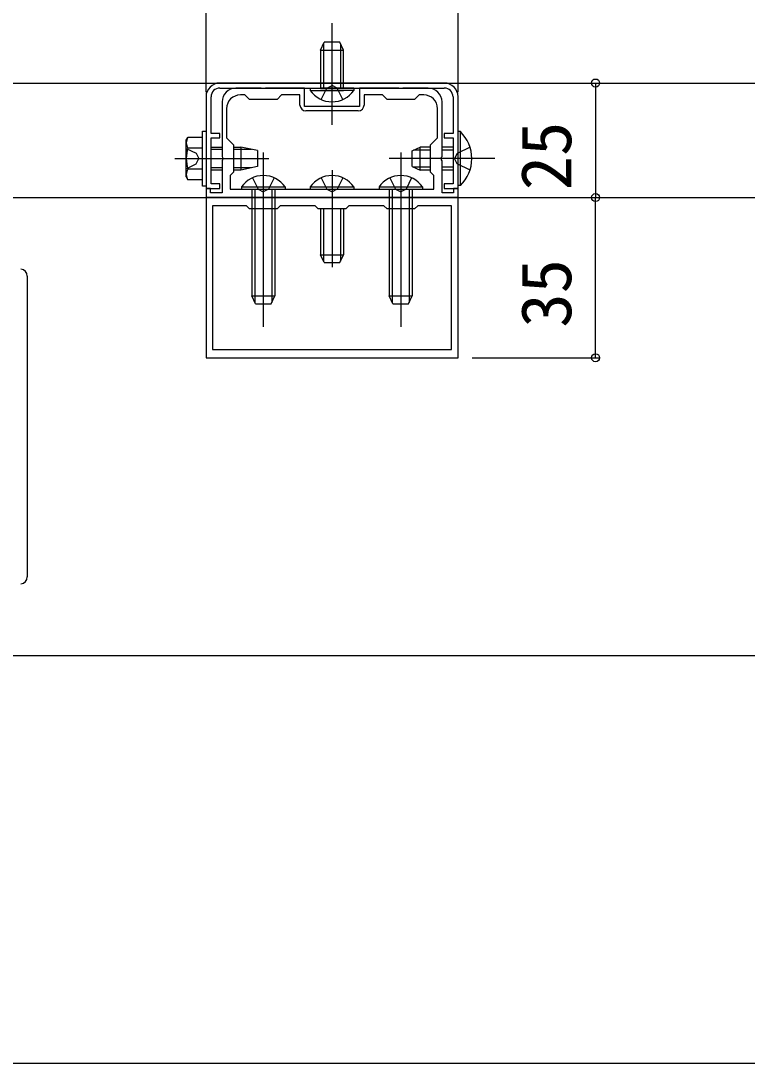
# Model space of a CAD drawing. Units: millimetres, scale not verified. Extents: x -875 to 875, y -1310 to 1300.
# Drawn here: x 76.5 to 235, y -1310 to -1082.4 of the extents above; entities that cross this region are included whole.
import ezdxf
from ezdxf.enums import TextEntityAlignment as Align

# ---------------------------------------------------------------- set-up
doc = ezdxf.new("R2010")
doc.units = ezdxf.units.MM
doc.header["$LTSCALE"] = 4
for name, color, linetype in [('0-3_YKK_11', 7, 'Continuous'), ('0-5_YKK_12', 2, 'Continuous'), ('0-6_YKK_13', 4, 'Continuous'), ('0-8_YKK_D', 6, 'Continuous'), ('0-9_YKK_ZWAK', 7, 'Continuous')]:
    doc.layers.add(name, color=color, linetype=linetype)
doc.styles.add('ＭＳ ゴシック', font='')
doc.styles.get('ＭＳ ゴシック').set_extended_font_data('MS Gothic')

msp = doc.modelspace()

# ---------------------------------------------------------------- linework, layer by layer
at = {"layer": '0-3_YKK_11'}
for p, q in [((168.954, -1096), (119.954, -1096)), ((119.954, -1097.1), (168.954, -1097.1)), ((150.154, -1102.1), (138.754, -1102.1))]:
    msp.add_line(p, q, dxfattribs=at)
for points in [[(116.954, -1099), (116.954, -1119), (119.954, -1119), (119.954, -1118), (118.054, -1118), (118.054, -1107.999), (119.954, -1107.999), (119.954, -1106.999), (118.054, -1106.999), (118.054, -1099)], [(165.454, -1097.1), (159.913, -1097.1), (159.729, -1097.22), (159.179, -1097.22), (158.996, -1097.1), (150.454, -1097.1), (150.454, -1101.1), (138.454, -1101.1), (138.454, -1097.1), (129.913, -1097.1), (129.729, -1097.22), (129.179, -1097.22), (128.996, -1097.1), (123.454, -1097.1)], [(137.454, -1100.8), (137.454, -1098.6), (133.454, -1098.6), (132.454, -1099.6), (126.454, -1099.6), (125.454, -1098.6), (124.454, -1098.6)], [(164.454, -1098.6), (163.454, -1098.6), (162.454, -1099.6), (156.454, -1099.6), (155.454, -1098.6), (151.454, -1098.6), (151.454, -1100.8)], [(170.854, -1099), (170.854, -1106.999), (168.954, -1106.999), (168.954, -1107.999), (170.854, -1107.999), (170.854, -1118), (168.954, -1118), (168.954, -1119), (171.954, -1119), (171.954, -1099)], [(116.954, -1121), (171.954, -1121), (171.954, -1119), (170.954, -1119), (170.954, -1120), (168.454, -1120), (168.454, -1112.958), (168.334, -1112.775), (168.334, -1112.225), (168.454, -1112.042), (168.454, -1100.1)], [(120.454, -1100.1), (120.454, -1112.042), (120.574, -1112.225), (120.574, -1112.775), (120.454, -1112.958), (120.454, -1120), (117.954, -1120), (117.954, -1119), (116.954, -1119), (116.954, -1121)], [(121.454, -1101.6), (121.454, -1108), (122.954, -1109.5), (122.954, -1115.5), (122.254, -1116.2), (122.254, -1119.2)], [(122.254, -1119.2), (166.654, -1119.2), (166.654, -1116.2), (165.954, -1115.5), (165.954, -1109.5), (167.454, -1108), (167.454, -1101.6)]]:
    msp.add_lwpolyline(points, dxfattribs=at)
for points in [[(116.954, -1156), (171.954, -1156), (171.954, -1121), (116.954, -1121)], [(118.354, -1154.2), (170.554, -1154.2), (170.554, -1122.8), (163.154, -1122.8), (162.454, -1123.5), (156.454, -1123.5), (155.754, -1122.8), (148.154, -1122.8), (147.454, -1123.5), (141.454, -1123.5), (140.754, -1122.8), (133.154, -1122.8), (132.454, -1123.5), (126.454, -1123.5), (125.754, -1122.8), (118.354, -1122.8)]]:
    msp.add_lwpolyline(points, close=True, dxfattribs=at)
for centre, radius, start, end in [((119.954, -1099), 3, 90.00001, 179.99999), ((168.954, -1099), 3, 359.99999, 89.99997), ((119.954, -1099), 1.9, 90.00037, 180.00035), ((123.454, -1100.1), 3, 90.00001, 179.99999), ((124.454, -1101.6), 3, 90.00001, 179.99999), ((164.454, -1101.6), 3, 0.00001, 89.99999), ((165.454, -1100.1), 3, 0.00001, 89.99999), ((168.954, -1099), 1.9, 0.00037, 90.00035), ((138.754, -1100.8), 1.3, 180.00001, 269.99999), ((150.154, -1100.8), 1.3, 270.00001, 359.99999)]:
    msp.add_arc(centre, radius, start, end, dxfattribs=at)
at = {"layer": '0-5_YKK_12'}
for p, q in [((44.455, -1096), (694.414, -1096)), ((41.955, -1121), (696.955, -1121))]:
    msp.add_line(p, q, dxfattribs=at)
msp.add_lwpolyline([(41.955, -1218.5), (41.955, -1221), (696.955, -1221)], dxfattribs=at)
at = {"layer": '0-6_YKK_13'}
for p, q in [((144.455, -1085.813), (144.455, -1082.925)), ((141.955, -1088.8), (142.755, -1087.1)), ((142.609, -1087.41), (142.609, -1097.1)), ((146.155, -1087.1), (142.755, -1087.1)), ((144.455, -1105.1), (144.455, -1085.813)), ((146.955, -1088.8), (146.155, -1087.1)), ((146.301, -1087.41), (146.301, -1097.1)), ((141.955, -1088.8), (141.955, -1097.1)), ((141.955, -1088.8), (146.955, -1088.8)), ((139.705, -1097.1), (139.705, -1097.609)), ((139.705, -1097.609), (146.955, -1097.609)), ((149.205, -1097.1), (141.955, -1097.1)), ((149.205, -1097.609), (141.955, -1097.609)), ((149.205, -1097.1), (149.205, -1097.609)), ((112.654, -1108.5), (113.012, -1107.881)), ((116.154, -1107.881), (113.012, -1107.881)), ((116.154, -1117.119), (116.154, -1107.881)), ((171.954, -1118.4), (171.954, -1106.6)), ((112.654, -1116.5), (112.654, -1108.5)), ((116.154, -1110.191), (113.012, -1110.191)), ((116.154, -1115), (116.154, -1110)), ((118.054, -1110), (120.454, -1110)), ((120.454, -1110.486), (118.054, -1110.486)), ((122.954, -1110), (124.554, -1110)), ((126.887, -1110.486), (122.954, -1110.486)), ((124.554, -1110), (124.554, -1115)), ((128.154, -1110.75), (124.554, -1110)), ((161.954, -1110.8), (163.654, -1110)), ((165.954, -1110), (163.654, -1110)), ((170.854, -1110), (168.454, -1110)), ((110.154, -1112.5), (130.654, -1112.5)), ((128.154, -1110.75), (128.154, -1114.25)), ((129.454, -1111.2), (129.454, -1149.2)), ((179.954, -1112.5), (156.954, -1112.5)), ((159.454, -1111.2), (159.454, -1149.2)), ((161.954, -1114.2), (161.954, -1110.8)), ((165.954, -1110.654), (162.264, -1110.654)), ((170.854, -1110.654), (168.454, -1110.654)), ((116.154, -1114.809), (113.012, -1114.809)), ((120.454, -1114.514), (118.054, -1114.514)), ((120.454, -1115), (118.054, -1115)), ((126.887, -1114.514), (122.954, -1114.514)), ((124.554, -1115), (122.954, -1115)), ((128.154, -1114.25), (124.554, -1115)), ((144.454, -1115.039), (144.454, -1136.2)), ((161.954, -1114.2), (163.654, -1115)), ((165.954, -1114.346), (162.264, -1114.346)), ((170.854, -1114.346), (168.454, -1114.346)), ((170.854, -1115), (168.454, -1115)), ((112.654, -1116.5), (113.012, -1117.119)), ((116.154, -1117.119), (113.012, -1117.119)), ((124.704, -1118.691), (124.704, -1119.2)), ((124.704, -1119.2), (134.204, -1119.2)), ((127.609, -1119.2), (127.609, -1143.89)), ((131.3, -1119.2), (131.3, -1143.89)), ((131.954, -1119.2), (131.954, -1142.5)), ((139.704, -1118.691), (139.704, -1119.2)), ((139.704, -1119.2), (149.204, -1119.2)), ((154.704, -1118.691), (154.704, -1119.2)), ((154.704, -1119.2), (164.204, -1119.2)), ((157.609, -1119.2), (157.609, -1143.89)), ((161.3, -1119.2), (161.3, -1143.89)), ((161.954, -1119.2), (161.954, -1142.5)), ((172.463, -1118.4), (171.954, -1118.4)), ((142.609, -1123.5), (142.609, -1134.89)), ((146.3, -1123.5), (146.3, -1134.89)), ((146.954, -1123.5), (146.954, -1133.5)), ((142.754, -1135.2), (141.954, -1133.5)), ((142.754, -1135.2), (146.154, -1135.2)), ((146.154, -1135.2), (146.954, -1133.5)), ((77.955, -1138.161), (77.955, -1203.839)), ((127.754, -1144.2), (126.954, -1142.5)), ((127.754, -1144.2), (131.154, -1144.2)), ((131.154, -1144.2), (131.954, -1142.5)), ((157.754, -1144.2), (156.954, -1142.5)), ((157.754, -1144.2), (161.154, -1144.2)), ((161.154, -1144.2), (161.954, -1142.5))]:
    msp.add_line(p, q, dxfattribs=at)
for points in [[(139.705, -1097.1), (146.955, -1097.1), (146.955, -1088.8)], [(142.105, -1099.6), (143.31, -1097.13), (144.455, -1096.521)], [(146.805, -1099.6), (145.6, -1097.13), (144.455, -1096.521)], [(172.463, -1118.4), (172.463, -1106.6), (171.954, -1106.6)], [(112.654, -1110.3), (114.807, -1111.35), (115.419, -1112.5)], [(165.954, -1115), (163.654, -1115), (163.654, -1110)], [(174.566, -1110), (171.787, -1111.355), (171.179, -1112.5)], [(112.654, -1114.7), (114.807, -1113.65), (115.419, -1112.5)], [(174.566, -1115), (171.787, -1113.645), (171.179, -1112.5)], [(127.104, -1116.7), (128.309, -1119.17), (129.454, -1119.779)], [(131.804, -1116.7), (130.599, -1119.17), (129.454, -1119.779)], [(142.104, -1116.7), (143.309, -1119.17), (144.454, -1119.779)], [(146.804, -1116.7), (145.599, -1119.17), (144.454, -1119.779)], [(157.104, -1116.7), (158.309, -1119.17), (159.454, -1119.779)], [(161.804, -1116.7), (160.599, -1119.17), (159.454, -1119.779)], [(124.704, -1118.691), (134.204, -1118.691), (134.204, -1119.2)], [(126.954, -1119.2), (126.954, -1142.5), (131.954, -1142.5)], [(139.704, -1118.691), (149.204, -1118.691), (149.204, -1119.2)], [(154.704, -1118.691), (164.204, -1118.691), (164.204, -1119.2)], [(156.954, -1119.2), (156.954, -1142.5), (161.954, -1142.5)], [(141.954, -1123.5), (141.954, -1133.5), (146.954, -1133.5)]]:
    msp.add_lwpolyline(points, dxfattribs=at)
msp.add_lwpolyline([(116.954, -1106.5), (116.954, -1118.5), (116.154, -1118.5), (116.154, -1106.5)], close=True, dxfattribs=at)
for centre, radius, start, end in [((144.455, -1094.326), 5.774, 214.65097, 325.34903), ((114.699, -1109.036), 2.045, 145.61575, 214.38425), ((166.722, -1112.5), 8.232, 314.2189, 45.7811), ((120.297, -1112.5), 7.643, 162.41205, 197.58795), ((114.699, -1115.964), 2.045, 145.61575, 214.38425), ((129.454, -1121.974), 5.774, 34.65097, 145.34903), ((144.454, -1121.974), 5.774, 34.65097, 145.34903), ((159.454, -1121.974), 5.774, 34.65097, 145.34903), ((76.455, -1138.161), 1.5, 0, 86.5), ((76.455, -1203.839), 1.5, 273.5, 0)]:
    msp.add_arc(centre, radius, start, end, dxfattribs=at)
at = {"layer": '0-8_YKK_D'}
for p, q in [((116.954, -1098), (116.954, -1015)), ((171.954, -1098), (171.954, -1015)), ((175.057, -1096), (202.954, -1096)), ((201.954, -1096), (201.954, -1121)), ((175.057, -1121), (202.954, -1121)), ((175.057, -1121), (202.954, -1121)), ((201.954, -1156), (201.954, -1121)), ((175.057, -1156), (202.954, -1156))]:
    msp.add_line(p, q, dxfattribs=at)
for centre in [(201.954, -1096), (201.954, -1121), (201.954, -1121), (201.954, -1156)]:
    msp.add_circle(centre, 0.875, dxfattribs=at)
at = {"layer": '0-9_YKK_ZWAK'}
msp.add_lwpolyline([(-875, -1310), (875, -1310), (875, 1240)], dxfattribs=at)

# ---------------------------------------------------------------- texts
at = {"layer": '0-8_YKK_D', "style": 'ＭＳ ゴシック'}
for s, p in [('25', (199.954, -1119.409)), ('35', (199.954, -1149.409))]:
    msp.add_text(s, height=11, rotation=90, dxfattribs=at).set_placement(p, align=Align.BOTTOM_LEFT)

doc.saveas('drawing.dxf')
